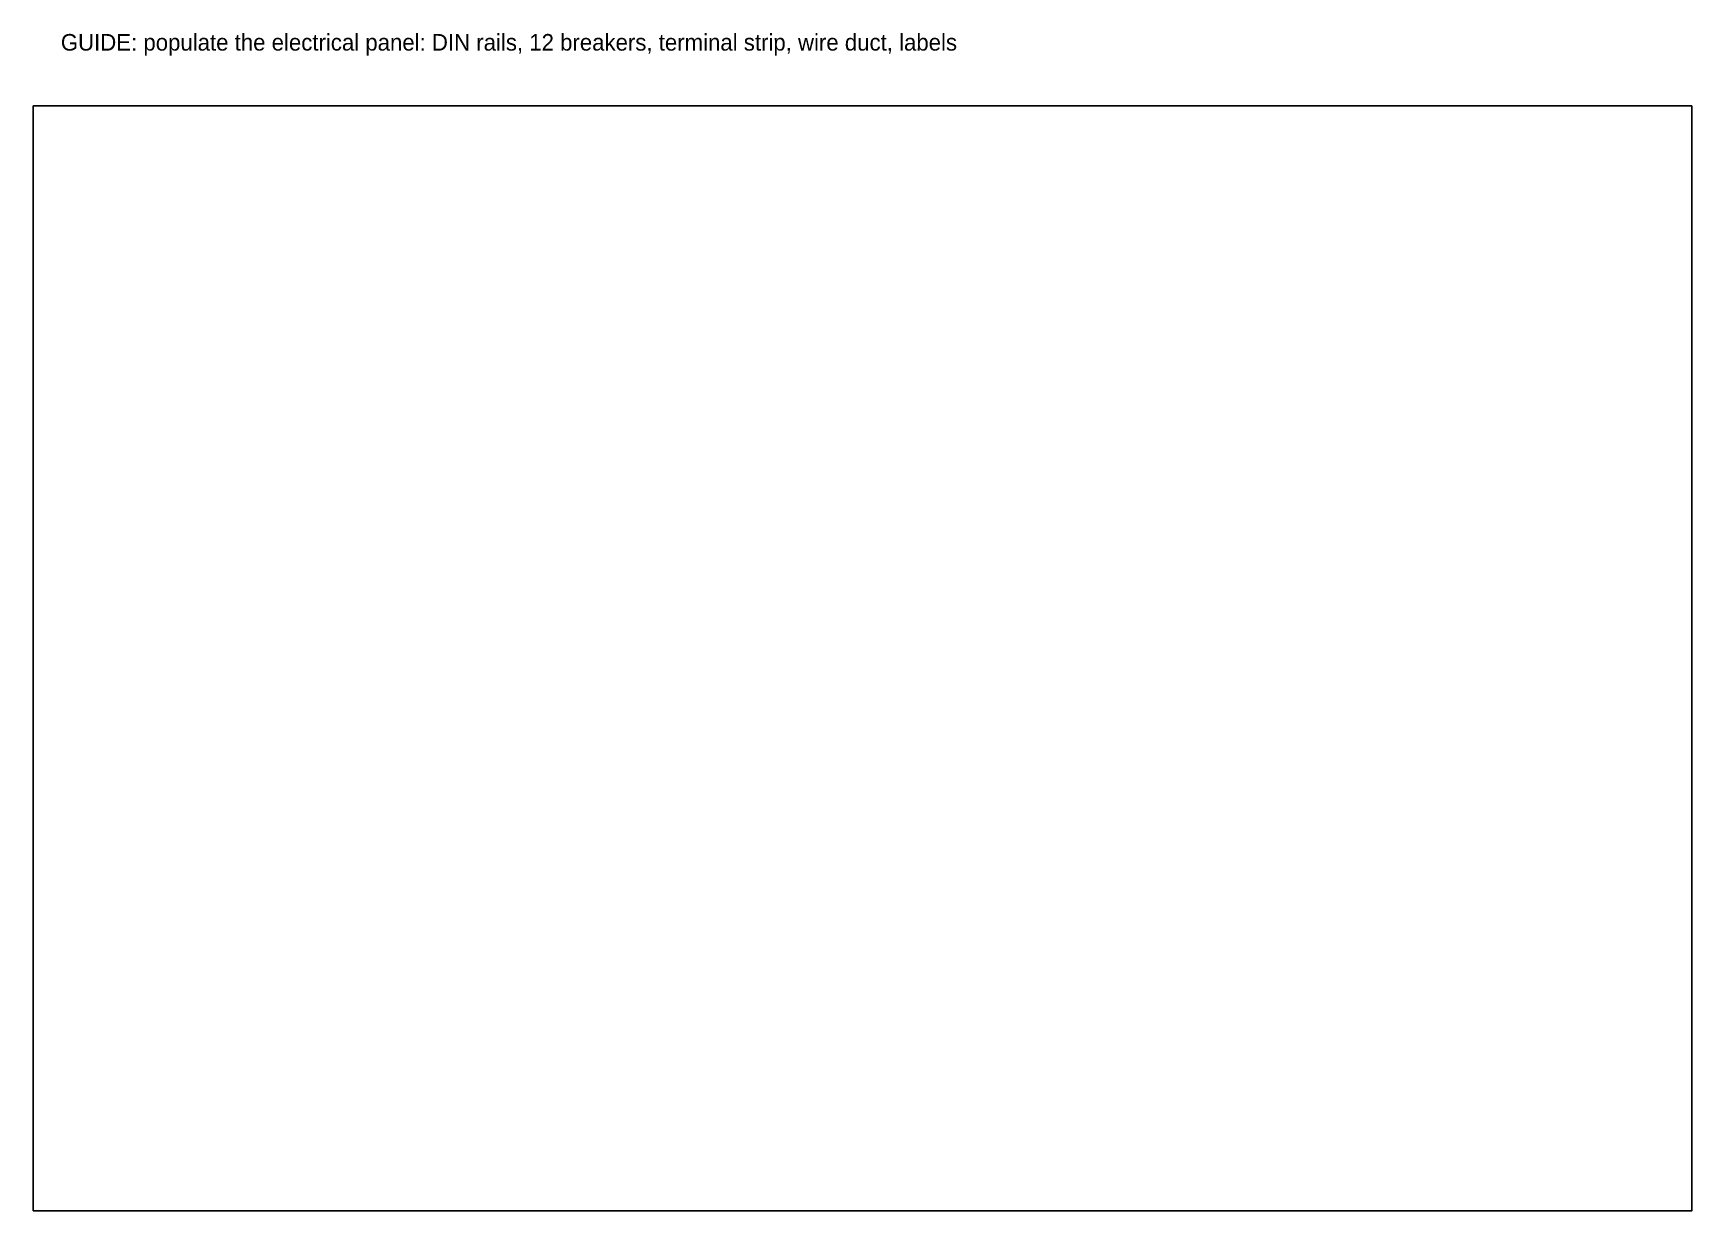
# Model space of a CAD drawing. Header units: millimetres. Extents: x 0 to 600, y 0 to 426.
import ezdxf

# ---------------------------------------------------------------- set-up
doc = ezdxf.new("R2010")
doc.units = ezdxf.units.MM
doc.layers.add('GUIDE', color=9, linetype='CONTINUOUS')

msp = doc.modelspace()

# ---------------------------------------------------------------- linework, layer by layer
at = {"layer": 'GUIDE'}
msp.add_lwpolyline([(0, 0), (600, 0), (600, 400), (0, 400)], close=True, dxfattribs=at)

# ---------------------------------------------------------------- texts
msp.add_text('GUIDE: populate the electrical panel: DIN rails, 12 breakers, terminal strip, wire duct, labels', height=6, dxfattribs=at).set_placement((10, 420))

doc.saveas('drawing.dxf')
